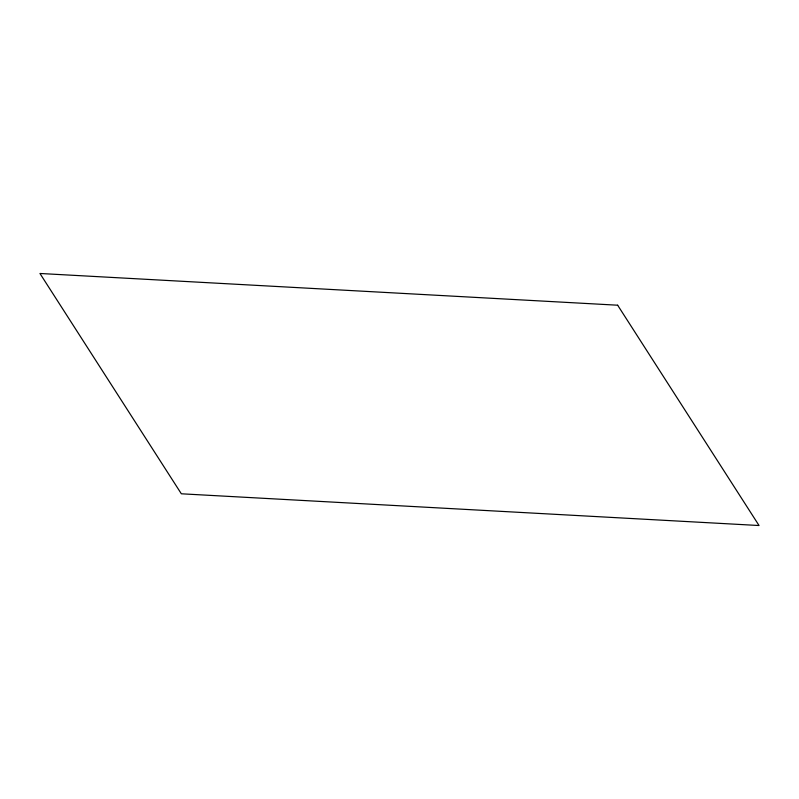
<?xml version="1.0" encoding="UTF-8"?>
<svg xmlns="http://www.w3.org/2000/svg" width="799" height="799" viewBox="0 0 799 799"><rect width="100%" height="100%" fill="white"/><g stroke="black" fill="none" stroke-linecap="round" stroke-linejoin="round"><path stroke-width="1.2" d="M617.657 305.208L39.95 273.478L181.343 493.792L759.05 525.522L617.657 305.208"/></g></svg>
